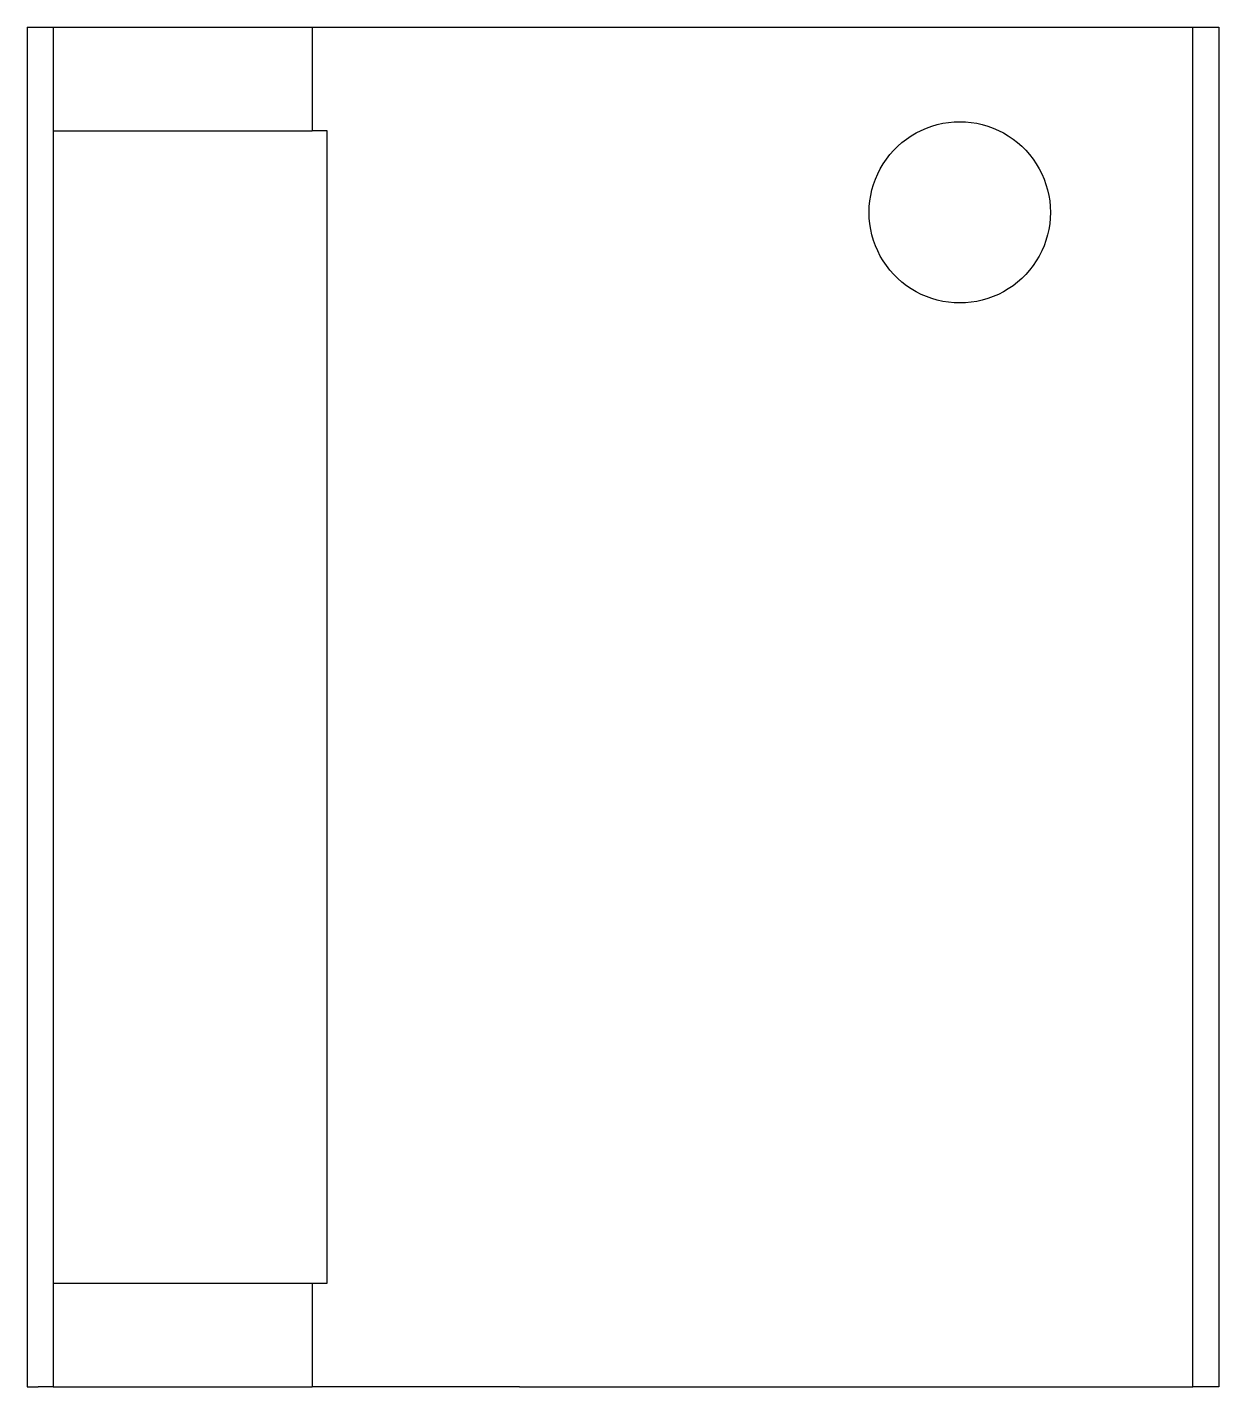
# Model space of a CAD drawing. Header units: metres. Extents: x -46 to 0, y 0 to 52.5.
import ezdxf

# ---------------------------------------------------------------- set-up
doc = ezdxf.new("R2010")
doc.units = ezdxf.units.M

msp = doc.modelspace()

# ---------------------------------------------------------------- linework, layer by layer
for points in [[(-46, 52.5), (-46, 51.45), (-46, 50.4), (-46, 49.35), (-46, 48.3), (-46, 47.25), (-46, 46.2), (-46, 45.15), (-46, 44.1), (-46, 43.05), (-46, 42), (-46, 40.95), (-46, 39.9), (-46, 38.85), (-46, 37.8), (-46, 36.75), (-46, 35.7), (-46, 34.65), (-46, 33.6), (-46, 32.55), (-46, 31.5), (-46, 30.45), (-46, 29.4), (-46, 28.35), (-46, 27.3), (-46, 26.25), (-46, 25.2), (-46, 24.15), (-46, 23.1), (-46, 22.05), (-46, 21), (-46, 19.95), (-46, 18.9), (-46, 17.85), (-46, 16.8), (-46, 15.75), (-46, 14.7), (-46, 13.65), (-46, 12.6), (-46, 11.55), (-46, 10.5), (-46, 9.45), (-46, 8.4), (-46, 7.35), (-46, 6.3), (-46, 5.25), (-46, 4.2), (-46, 3.15), (-46, 2.1), (-46, 1.05), (-46, 0)], [(-46, 52.5), (-45.999, 52.5), (-45.999, 52.5), (-45.998, 52.5), (-45.997, 52.5), (-45.995, 52.5), (-45.993, 52.5), (-45.991, 52.5), (-45.988, 52.5), (-45.985, 52.5), (-45.982, 52.5), (-45.979, 52.5), (-45.975, 52.5), (-45.97, 52.5), (-45.966, 52.5), (-45.961, 52.5), (-45.955, 52.5), (-45.95, 52.5), (-45.944, 52.5), (-45.937, 52.5), (-45.93, 52.5), (-45.923, 52.5), (-45.916, 52.5), (-45.908, 52.5), (-45.9, 52.5), (-45.892, 52.5), (-45.883, 52.5), (-45.873, 52.5), (-45.864, 52.5), (-45.854, 52.5), (-45.844, 52.5), (-45.834, 52.5), (-45.823, 52.5), (-45.812, 52.5), (-45.8, 52.5), (-45.788, 52.5), (-45.776, 52.5), (-45.764, 52.5), (-45.751, 52.5), (-45.738, 52.5), (-45.724, 52.5), (-45.71, 52.5), (-45.696, 52.5), (-45.682, 52.5), (-45.667, 52.5), (-45.652, 52.5), (-45.636, 52.5), (-45.621, 52.5), (-45.604, 52.5), (-45.588, 52.5), (-45.571, 52.5)], [(-45.571, 52.5), (-45.55, 52.5), (-45.528, 52.5), (-45.506, 52.5), (-45.485, 52.5), (-45.465, 52.5), (-45.444, 52.5), (-45.424, 52.5), (-45.405, 52.5), (-45.386, 52.5), (-45.368, 52.5), (-45.35, 52.5), (-45.332, 52.5), (-45.315, 52.5), (-45.298, 52.5), (-45.282, 52.5), (-45.267, 52.5), (-45.251, 52.5), (-45.236, 52.5), (-45.222, 52.5), (-45.208, 52.5), (-45.194, 52.5), (-45.181, 52.5), (-45.169, 52.5), (-45.156, 52.5), (-45.144, 52.5), (-45.133, 52.5), (-45.123, 52.5), (-45.112, 52.5), (-45.102, 52.5), (-45.093, 52.5), (-45.084, 52.5), (-45.075, 52.5), (-45.067, 52.5), (-45.06, 52.5), (-45.052, 52.5), (-45.046, 52.5), (-45.04, 52.5), (-45.034, 52.5), (-45.028, 52.5), (-45.024, 52.5), (-45.019, 52.5), (-45.015, 52.5), (-45.011, 52.5), (-45.009, 52.5), (-45.006, 52.5), (-45.004, 52.5), (-45.002, 52.5), (-45.002, 52.5), (-45.001, 52.5), (-45, 52.5)], [(-45, 52.5), (-45, 52.42), (-45, 52.34), (-45, 52.26), (-45, 52.18), (-45, 52.1), (-45, 52.02), (-45, 51.94), (-45, 51.86), (-45, 51.78), (-45, 51.7), (-45, 51.62), (-45, 51.54), (-45, 51.46), (-45, 51.38), (-45, 51.3), (-45, 51.22), (-45, 51.14), (-45, 51.06), (-45, 50.98), (-45, 50.9), (-45, 50.82), (-45, 50.74), (-45, 50.66), (-45, 50.58), (-45, 50.5), (-45, 50.42), (-45, 50.34), (-45, 50.26), (-45, 50.18), (-45, 50.1), (-45, 50.02), (-45, 49.94), (-45, 49.86), (-45, 49.78), (-45, 49.7), (-45, 49.62), (-45, 49.54), (-45, 49.46), (-45, 49.38), (-45, 49.3), (-45, 49.22), (-45, 49.14), (-45, 49.06), (-45, 48.98), (-45, 48.9), (-45, 48.82), (-45, 48.74), (-45, 48.66), (-45, 48.58), (-45, 48.5)], [(-45, 52.5), (-44.965, 52.5), (-44.93, 52.5), (-44.895, 52.5), (-44.83, 52.5), (-44.727, 52.5), (-44.623, 52.5), (-44.52, 52.5), (-44.362, 52.5), (-44.195, 52.5), (-44.028, 52.5), (-43.846, 52.5), (-43.624, 52.5), (-43.402, 52.5), (-43.181, 52.5), (-42.928, 52.5), (-42.662, 52.5), (-42.397, 52.5), (-42.127, 52.5), (-41.831, 52.5), (-41.535, 52.5), (-41.239, 52.5), (-40.935, 52.5), (-40.623, 52.5), (-40.312, 52.5), (-40, 52.5), (-39.688, 52.5), (-39.377, 52.5), (-39.065, 52.5), (-38.761, 52.5), (-38.465, 52.5), (-38.169, 52.5), (-37.873, 52.5), (-37.603, 52.5), (-37.338, 52.5), (-37.072, 52.5), (-36.819, 52.5), (-36.598, 52.5), (-36.376, 52.5), (-36.154, 52.5), (-35.972, 52.5), (-35.805, 52.5), (-35.638, 52.5), (-35.48, 52.5), (-35.377, 52.5), (-35.273, 52.5), (-35.17, 52.5), (-35.105, 52.5), (-35.07, 52.5), (-35.035, 52.5), (-35, 52.5)], [(-35, 52.5), (-35, 52.42), (-35, 52.34), (-35, 52.26), (-35, 52.18), (-35, 52.1), (-35, 52.02), (-35, 51.94), (-35, 51.86), (-35, 51.78), (-35, 51.7), (-35, 51.62), (-35, 51.54), (-35, 51.46), (-35, 51.38), (-35, 51.3), (-35, 51.22), (-35, 51.14), (-35, 51.06), (-35, 50.98), (-35, 50.9), (-35, 50.82), (-35, 50.74), (-35, 50.66), (-35, 50.58), (-35, 50.5), (-35, 50.42), (-35, 50.34), (-35, 50.26), (-35, 50.18), (-35, 50.1), (-35, 50.02), (-35, 49.94), (-35, 49.86), (-35, 49.78), (-35, 49.7), (-35, 49.62), (-35, 49.54), (-35, 49.46), (-35, 49.38), (-35, 49.3), (-35, 49.22), (-35, 49.14), (-35, 49.06), (-35, 48.98), (-35, 48.9), (-35, 48.82), (-35, 48.74), (-35, 48.66), (-35, 48.58), (-35, 48.5)], [(-35, 52.5), (-34.986, 52.5), (-34.972, 52.5), (-34.958, 52.5), (-34.932, 52.5), (-34.89, 52.5), (-34.848, 52.5), (-34.805, 52.5), (-34.74, 52.5), (-34.67, 52.5), (-34.601, 52.5), (-34.524, 52.5), (-34.427, 52.5), (-34.331, 52.5), (-34.235, 52.5), (-34.121, 52.5), (-33.999, 52.5), (-33.878, 52.5), (-33.753, 52.5), (-33.608, 52.5), (-33.462, 52.5), (-33.317, 52.5), (-33.159, 52.5), (-32.992, 52.5), (-32.824, 52.5), (-32.657, 52.5), (-32.47, 52.5), (-32.282, 52.5), (-32.095, 52.5), (-31.9, 52.5), (-31.695, 52.5), (-31.49, 52.5), (-31.286, 52.5), (-31.068, 52.5), (-30.848, 52.5), (-30.628, 52.5), (-30.405, 52.5), (-30.173, 52.5), (-29.941, 52.5), (-29.709, 52.5), (-29.47, 52.5), (-29.228, 52.5), (-28.987, 52.5), (-28.745, 52.5), (-28.497, 52.5), (-28.249, 52.5), (-28.002, 52.5), (-27.752, 52.5), (-27.502, 52.5), (-27.251, 52.5), (-27, 52.5)], [(-27, 52.5), (-26.48, 52.5), (-25.96, 52.5), (-25.44, 52.5), (-24.92, 52.5), (-24.4, 52.5), (-23.88, 52.5), (-23.36, 52.5), (-22.84, 52.5), (-22.32, 52.5), (-21.8, 52.5), (-21.28, 52.5), (-20.76, 52.5), (-20.24, 52.5), (-19.72, 52.5), (-19.2, 52.5), (-18.68, 52.5), (-18.16, 52.5), (-17.64, 52.5), (-17.12, 52.5), (-16.6, 52.5), (-16.08, 52.5), (-15.56, 52.5), (-15.04, 52.5), (-14.52, 52.5), (-14, 52.5), (-13.48, 52.5), (-12.96, 52.5), (-12.44, 52.5), (-11.92, 52.5), (-11.4, 52.5), (-10.88, 52.5), (-10.36, 52.5), (-9.84, 52.5), (-9.32, 52.5), (-8.8, 52.5), (-8.28, 52.5), (-7.76, 52.5), (-7.24, 52.5), (-6.72, 52.5), (-6.2, 52.5), (-5.68, 52.5), (-5.16, 52.5), (-4.64, 52.5), (-4.12, 52.5), (-3.6, 52.5), (-3.08, 52.5), (-2.56, 52.5), (-2.04, 52.5), (-1.52, 52.5), (-1, 52.5)], [(-1, 0), (-1, 1.05), (-1, 2.1), (-1, 3.15), (-1, 4.2), (-1, 5.25), (-1, 6.3), (-1, 7.35), (-1, 8.4), (-1, 9.45), (-1, 10.5), (-1, 11.55), (-1, 12.6), (-1, 13.65), (-1, 14.7), (-1, 15.75), (-1, 16.8), (-1, 17.85), (-1, 18.9), (-1, 19.95), (-1, 21), (-1, 22.05), (-1, 23.1), (-1, 24.15), (-1, 25.2), (-1, 26.25), (-1, 27.3), (-1, 28.35), (-1, 29.4), (-1, 30.45), (-1, 31.5), (-1, 32.55), (-1, 33.6), (-1, 34.65), (-1, 35.7), (-1, 36.75), (-1, 37.8), (-1, 38.85), (-1, 39.9), (-1, 40.95), (-1, 42), (-1, 43.05), (-1, 44.1), (-1, 45.15), (-1, 46.2), (-1, 47.25), (-1, 48.3), (-1, 49.35), (-1, 50.4), (-1, 51.45), (-1, 52.5)], [(-1, 52.5), (-0.98, 52.5), (-0.96, 52.5), (-0.94, 52.5), (-0.92, 52.5), (-0.9, 52.5), (-0.88, 52.5), (-0.86, 52.5), (-0.84, 52.5), (-0.82, 52.5), (-0.8, 52.5), (-0.78, 52.5), (-0.76, 52.5), (-0.74, 52.5), (-0.72, 52.5), (-0.7, 52.5), (-0.68, 52.5), (-0.66, 52.5), (-0.64, 52.5), (-0.62, 52.5), (-0.6, 52.5), (-0.58, 52.5), (-0.56, 52.5), (-0.54, 52.5), (-0.52, 52.5), (-0.5, 52.5), (-0.48, 52.5), (-0.46, 52.5), (-0.44, 52.5), (-0.42, 52.5), (-0.4, 52.5), (-0.38, 52.5), (-0.36, 52.5), (-0.34, 52.5), (-0.32, 52.5), (-0.3, 52.5), (-0.28, 52.5), (-0.26, 52.5), (-0.24, 52.5), (-0.22, 52.5), (-0.2, 52.5), (-0.18, 52.5), (-0.16, 52.5), (-0.14, 52.5), (-0.12, 52.5), (-0.1, 52.5), (-0.08, 52.5), (-0.06, 52.5), (-0.04, 52.5), (-0.02, 52.5), (0, 52.5)], [(0, 52.5), (0, 51.45), (0, 50.4), (0, 49.35), (0, 48.3), (0, 47.25), (0, 46.2), (0, 45.15), (0, 44.1), (0, 43.05), (0, 42), (0, 40.95), (0, 39.9), (0, 38.85), (0, 37.8), (0, 36.75), (0, 35.7), (0, 34.65), (0, 33.6), (0, 32.55), (0, 31.5), (0, 30.45), (0, 29.4), (0, 28.35), (0, 27.3), (0, 26.25), (0, 25.2), (0, 24.15), (0, 23.1), (0, 22.05), (0, 21), (0, 19.95), (0, 18.9), (0, 17.85), (0, 16.8), (0, 15.75), (0, 14.7), (0, 13.65), (0, 12.6), (0, 11.55), (0, 10.5), (0, 9.45), (0, 8.4), (0, 7.35), (0, 6.3), (0, 5.25), (0, 4.2), (0, 3.15), (0, 2.1), (0, 1.05), (0, 0)], [(-13.5, 45.35), (-13.493, 45.57), (-13.472, 45.789), (-13.438, 46.006), (-13.39, 46.22), (-13.329, 46.432), (-13.254, 46.638), (-13.167, 46.84), (-13.067, 47.036), (-12.955, 47.225), (-12.832, 47.407), (-12.697, 47.581), (-12.551, 47.746), (-12.396, 47.901), (-12.231, 48.047), (-12.057, 48.182), (-11.875, 48.305), (-11.686, 48.417), (-11.49, 48.517), (-11.288, 48.604), (-11.082, 48.679), (-10.87, 48.74), (-10.656, 48.788), (-10.439, 48.822), (-10.22, 48.843), (-10, 48.85), (-9.78, 48.843), (-9.561, 48.822), (-9.344, 48.788), (-9.13, 48.74), (-8.918, 48.679), (-8.712, 48.604), (-8.51, 48.517), (-8.314, 48.417), (-8.125, 48.305), (-7.943, 48.182), (-7.769, 48.047), (-7.604, 47.901), (-7.449, 47.746), (-7.303, 47.581), (-7.168, 47.407), (-7.045, 47.225), (-6.933, 47.036), (-6.833, 46.84), (-6.746, 46.638), (-6.671, 46.432), (-6.61, 46.22), (-6.562, 46.006), (-6.528, 45.789), (-6.507, 45.57), (-6.5, 45.35)], [(-45, 48.5), (-45, 47.61), (-45, 46.72), (-45, 45.83), (-45, 44.94), (-45, 44.05), (-45, 43.16), (-45, 42.27), (-45, 41.38), (-45, 40.49), (-45, 39.6), (-45, 38.71), (-45, 37.82), (-45, 36.93), (-45, 36.04), (-45, 35.15), (-45, 34.26), (-45, 33.37), (-45, 32.48), (-45, 31.59), (-45, 30.7), (-45, 29.81), (-45, 28.92), (-45, 28.03), (-45, 27.14), (-45, 26.25), (-45, 25.36), (-45, 24.47), (-45, 23.58), (-45, 22.69), (-45, 21.8), (-45, 20.91), (-45, 20.02), (-45, 19.13), (-45, 18.24), (-45, 17.35), (-45, 16.46), (-45, 15.57), (-45, 14.68), (-45, 13.79), (-45, 12.9), (-45, 12.01), (-45, 11.12), (-45, 10.23), (-45, 9.34), (-45, 8.45), (-45, 7.56), (-45, 6.67), (-45, 5.78), (-45, 4.89), (-45, 4)], [(-45, 48.5), (-44.965, 48.5), (-44.93, 48.5), (-44.895, 48.5), (-44.83, 48.5), (-44.727, 48.5), (-44.623, 48.5), (-44.52, 48.5), (-44.362, 48.5), (-44.195, 48.5), (-44.028, 48.5), (-43.846, 48.5), (-43.624, 48.5), (-43.402, 48.5), (-43.181, 48.5), (-42.928, 48.5), (-42.662, 48.5), (-42.397, 48.5), (-42.127, 48.5), (-41.831, 48.5), (-41.535, 48.5), (-41.239, 48.5), (-40.935, 48.5), (-40.623, 48.5), (-40.312, 48.5), (-40, 48.5), (-39.688, 48.5), (-39.377, 48.5), (-39.065, 48.5), (-38.761, 48.5), (-38.465, 48.5), (-38.169, 48.5), (-37.873, 48.5), (-37.603, 48.5), (-37.338, 48.5), (-37.072, 48.5), (-36.819, 48.5), (-36.598, 48.5), (-36.376, 48.5), (-36.154, 48.5), (-35.972, 48.5), (-35.805, 48.5), (-35.638, 48.5), (-35.48, 48.5), (-35.377, 48.5), (-35.273, 48.5), (-35.17, 48.5), (-35.105, 48.5), (-35.07, 48.5), (-35.035, 48.5), (-35, 48.5)], [(-34.416, 48.5), (-34.438, 48.5), (-34.461, 48.5), (-34.483, 48.5), (-34.505, 48.5), (-34.525, 48.5), (-34.546, 48.5), (-34.567, 48.5), (-34.586, 48.5), (-34.605, 48.5), (-34.624, 48.5), (-34.643, 48.5), (-34.66, 48.5), (-34.678, 48.5), (-34.695, 48.5), (-34.712, 48.5), (-34.728, 48.5), (-34.743, 48.5), (-34.759, 48.5), (-34.773, 48.5), (-34.787, 48.5), (-34.802, 48.5), (-34.815, 48.5), (-34.828, 48.5), (-34.84, 48.5), (-34.853, 48.5), (-34.864, 48.5), (-34.875, 48.5), (-34.885, 48.5), (-34.896, 48.5), (-34.905, 48.5), (-34.914, 48.5), (-34.923, 48.5), (-34.931, 48.5), (-34.939, 48.5), (-34.946, 48.5), (-34.953, 48.5), (-34.959, 48.5), (-34.965, 48.5), (-34.971, 48.5), (-34.976, 48.5), (-34.98, 48.5), (-34.984, 48.5), (-34.988, 48.5), (-34.991, 48.5), (-34.993, 48.5), (-34.996, 48.5), (-34.997, 48.5), (-34.998, 48.5), (-34.999, 48.5), (-35, 48.5)], [(-34.416, 4), (-34.416, 4.89), (-34.416, 5.78), (-34.416, 6.67), (-34.416, 7.56), (-34.416, 8.45), (-34.416, 9.34), (-34.416, 10.23), (-34.416, 11.12), (-34.416, 12.01), (-34.416, 12.9), (-34.416, 13.79), (-34.416, 14.68), (-34.416, 15.57), (-34.416, 16.46), (-34.416, 17.35), (-34.416, 18.24), (-34.416, 19.13), (-34.416, 20.02), (-34.416, 20.91), (-34.416, 21.8), (-34.416, 22.69), (-34.416, 23.58), (-34.416, 24.47), (-34.416, 25.36), (-34.416, 26.25), (-34.416, 27.14), (-34.416, 28.03), (-34.416, 28.92), (-34.416, 29.81), (-34.416, 30.7), (-34.416, 31.59), (-34.416, 32.48), (-34.416, 33.37), (-34.416, 34.26), (-34.416, 35.15), (-34.416, 36.04), (-34.416, 36.93), (-34.416, 37.82), (-34.416, 38.71), (-34.416, 39.6), (-34.416, 40.49), (-34.416, 41.38), (-34.416, 42.27), (-34.416, 43.16), (-34.416, 44.05), (-34.416, 44.94), (-34.416, 45.83), (-34.416, 46.72), (-34.416, 47.61), (-34.416, 48.5)], [(-6.5, 45.35), (-6.507, 45.13), (-6.528, 44.911), (-6.562, 44.694), (-6.61, 44.48), (-6.671, 44.268), (-6.746, 44.062), (-6.833, 43.86), (-6.933, 43.664), (-7.045, 43.475), (-7.168, 43.293), (-7.303, 43.119), (-7.449, 42.954), (-7.604, 42.799), (-7.769, 42.653), (-7.943, 42.518), (-8.125, 42.395), (-8.314, 42.283), (-8.51, 42.183), (-8.712, 42.096), (-8.918, 42.021), (-9.13, 41.96), (-9.344, 41.912), (-9.561, 41.878), (-9.78, 41.857), (-10, 41.85), (-10.22, 41.857), (-10.439, 41.878), (-10.656, 41.912), (-10.87, 41.96), (-11.082, 42.021), (-11.288, 42.096), (-11.49, 42.183), (-11.686, 42.283), (-11.875, 42.395), (-12.057, 42.518), (-12.231, 42.653), (-12.396, 42.799), (-12.551, 42.954), (-12.697, 43.119), (-12.832, 43.293), (-12.955, 43.475), (-13.067, 43.664), (-13.167, 43.86), (-13.254, 44.062), (-13.329, 44.268), (-13.39, 44.48), (-13.438, 44.694), (-13.472, 44.911), (-13.493, 45.13), (-13.5, 45.35)], [(-45, 4), (-45, 3.92), (-45, 3.84), (-45, 3.76), (-45, 3.68), (-45, 3.6), (-45, 3.52), (-45, 3.44), (-45, 3.36), (-45, 3.28), (-45, 3.2), (-45, 3.12), (-45, 3.04), (-45, 2.96), (-45, 2.88), (-45, 2.8), (-45, 2.72), (-45, 2.64), (-45, 2.56), (-45, 2.48), (-45, 2.4), (-45, 2.32), (-45, 2.24), (-45, 2.16), (-45, 2.08), (-45, 2), (-45, 1.92), (-45, 1.84), (-45, 1.76), (-45, 1.68), (-45, 1.6), (-45, 1.52), (-45, 1.44), (-45, 1.36), (-45, 1.28), (-45, 1.2), (-45, 1.12), (-45, 1.04), (-45, 0.96), (-45, 0.88), (-45, 0.8), (-45, 0.72), (-45, 0.64), (-45, 0.56), (-45, 0.48), (-45, 0.4), (-45, 0.32), (-45, 0.24), (-45, 0.16), (-45, 0.08), (-45, 0)], [(-45, 4), (-44.965, 4), (-44.93, 4), (-44.895, 4), (-44.83, 4), (-44.727, 4), (-44.623, 4), (-44.52, 4), (-44.362, 4), (-44.195, 4), (-44.028, 4), (-43.846, 4), (-43.624, 4), (-43.402, 4), (-43.181, 4), (-42.928, 4), (-42.662, 4), (-42.397, 4), (-42.127, 4), (-41.831, 4), (-41.535, 4), (-41.239, 4), (-40.935, 4), (-40.623, 4), (-40.312, 4), (-40, 4), (-39.688, 4), (-39.377, 4), (-39.065, 4), (-38.761, 4), (-38.465, 4), (-38.169, 4), (-37.873, 4), (-37.603, 4), (-37.338, 4), (-37.072, 4), (-36.819, 4), (-36.598, 4), (-36.376, 4), (-36.154, 4), (-35.972, 4), (-35.805, 4), (-35.638, 4), (-35.48, 4), (-35.377, 4), (-35.273, 4), (-35.17, 4), (-35.105, 4), (-35.07, 4), (-35.035, 4), (-35, 4)], [(-35, 4), (-35, 3.92), (-35, 3.84), (-35, 3.76), (-35, 3.68), (-35, 3.6), (-35, 3.52), (-35, 3.44), (-35, 3.36), (-35, 3.28), (-35, 3.2), (-35, 3.12), (-35, 3.04), (-35, 2.96), (-35, 2.88), (-35, 2.8), (-35, 2.72), (-35, 2.64), (-35, 2.56), (-35, 2.48), (-35, 2.4), (-35, 2.32), (-35, 2.24), (-35, 2.16), (-35, 2.08), (-35, 2), (-35, 1.92), (-35, 1.84), (-35, 1.76), (-35, 1.68), (-35, 1.6), (-35, 1.52), (-35, 1.44), (-35, 1.36), (-35, 1.28), (-35, 1.2), (-35, 1.12), (-35, 1.04), (-35, 0.96), (-35, 0.88), (-35, 0.8), (-35, 0.72), (-35, 0.64), (-35, 0.56), (-35, 0.48), (-35, 0.4), (-35, 0.32), (-35, 0.24), (-35, 0.16), (-35, 0.08), (-35, 0)], [(-35, 4), (-34.999, 4), (-34.998, 4), (-34.997, 4), (-34.996, 4), (-34.993, 4), (-34.991, 4), (-34.988, 4), (-34.984, 4), (-34.98, 4), (-34.976, 4), (-34.971, 4), (-34.965, 4), (-34.959, 4), (-34.953, 4), (-34.946, 4), (-34.939, 4), (-34.931, 4), (-34.923, 4), (-34.914, 4), (-34.905, 4), (-34.896, 4), (-34.885, 4), (-34.875, 4), (-34.864, 4), (-34.853, 4), (-34.84, 4), (-34.828, 4), (-34.815, 4), (-34.802, 4), (-34.787, 4), (-34.773, 4), (-34.759, 4), (-34.743, 4), (-34.728, 4), (-34.712, 4), (-34.695, 4), (-34.678, 4), (-34.66, 4), (-34.643, 4), (-34.624, 4), (-34.605, 4), (-34.586, 4), (-34.567, 4), (-34.546, 4), (-34.525, 4), (-34.505, 4), (-34.483, 4), (-34.461, 4), (-34.438, 4), (-34.416, 4)], [(-46, 0), (-45.999, 0), (-45.999, 0), (-45.998, 0), (-45.997, 0), (-45.995, 0), (-45.993, 0), (-45.991, 0), (-45.988, 0), (-45.985, 0), (-45.982, 0), (-45.979, 0), (-45.975, 0), (-45.97, 0), (-45.966, 0), (-45.961, 0), (-45.955, 0), (-45.95, 0), (-45.944, 0), (-45.937, 0), (-45.93, 0), (-45.923, 0), (-45.916, 0), (-45.908, 0), (-45.9, 0), (-45.892, 0), (-45.883, 0), (-45.873, 0), (-45.864, 0), (-45.854, 0), (-45.844, 0), (-45.834, 0), (-45.823, 0), (-45.812, 0), (-45.8, 0), (-45.788, 0), (-45.776, 0), (-45.764, 0), (-45.751, 0), (-45.738, 0), (-45.724, 0), (-45.71, 0), (-45.696, 0), (-45.682, 0), (-45.667, 0), (-45.652, 0), (-45.636, 0), (-45.621, 0), (-45.604, 0), (-45.588, 0), (-45.571, 0)], [(-45, 0), (-45.001, 0), (-45.002, 0), (-45.002, 0), (-45.004, 0), (-45.006, 0), (-45.009, 0), (-45.011, 0), (-45.015, 0), (-45.019, 0), (-45.024, 0), (-45.028, 0), (-45.034, 0), (-45.04, 0), (-45.046, 0), (-45.052, 0), (-45.06, 0), (-45.067, 0), (-45.075, 0), (-45.084, 0), (-45.093, 0), (-45.102, 0), (-45.112, 0), (-45.123, 0), (-45.133, 0), (-45.144, 0), (-45.156, 0), (-45.169, 0), (-45.181, 0), (-45.194, 0), (-45.208, 0), (-45.222, 0), (-45.236, 0), (-45.251, 0), (-45.267, 0), (-45.282, 0), (-45.298, 0), (-45.315, 0), (-45.332, 0), (-45.35, 0), (-45.368, 0), (-45.386, 0), (-45.405, 0), (-45.424, 0), (-45.444, 0), (-45.465, 0), (-45.485, 0), (-45.506, 0), (-45.528, 0), (-45.55, 0), (-45.571, 0)], [(-45, 0), (-44.965, 0), (-44.93, 0), (-44.895, 0), (-44.83, 0), (-44.727, 0), (-44.623, 0), (-44.52, 0), (-44.362, 0), (-44.195, 0), (-44.028, 0), (-43.846, 0), (-43.624, 0), (-43.402, 0), (-43.181, 0), (-42.928, 0), (-42.662, 0), (-42.397, 0), (-42.127, 0), (-41.831, 0), (-41.535, 0), (-41.239, 0), (-40.935, 0), (-40.623, 0), (-40.312, 0), (-40, 0), (-39.688, 0), (-39.377, 0), (-39.065, 0), (-38.761, 0), (-38.465, 0), (-38.169, 0), (-37.873, 0), (-37.603, 0), (-37.338, 0), (-37.072, 0), (-36.819, 0), (-36.598, 0), (-36.376, 0), (-36.154, 0), (-35.972, 0), (-35.805, 0), (-35.638, 0), (-35.48, 0), (-35.377, 0), (-35.273, 0), (-35.17, 0), (-35.105, 0), (-35.07, 0), (-35.035, 0), (-35, 0)], [(-27, 0), (-27.251, 0), (-27.502, 0), (-27.752, 0), (-28.002, 0), (-28.249, 0), (-28.497, 0), (-28.745, 0), (-28.987, 0), (-29.228, 0), (-29.47, 0), (-29.709, 0), (-29.941, 0), (-30.173, 0), (-30.405, 0), (-30.628, 0), (-30.848, 0), (-31.068, 0), (-31.286, 0), (-31.49, 0), (-31.695, 0), (-31.9, 0), (-32.095, 0), (-32.282, 0), (-32.47, 0), (-32.657, 0), (-32.824, 0), (-32.992, 0), (-33.159, 0), (-33.317, 0), (-33.462, 0), (-33.608, 0), (-33.753, 0), (-33.878, 0), (-33.999, 0), (-34.121, 0), (-34.235, 0), (-34.331, 0), (-34.427, 0), (-34.524, 0), (-34.601, 0), (-34.67, 0), (-34.74, 0), (-34.805, 0), (-34.848, 0), (-34.89, 0), (-34.932, 0), (-34.958, 0), (-34.972, 0), (-34.986, 0), (-35, 0)], [(-27, 0), (-26.48, 0), (-25.96, 0), (-25.44, 0), (-24.92, 0), (-24.4, 0), (-23.88, 0), (-23.36, 0), (-22.84, 0), (-22.32, 0), (-21.8, 0), (-21.28, 0), (-20.76, 0), (-20.24, 0), (-19.72, 0), (-19.2, 0), (-18.68, 0), (-18.16, 0), (-17.64, 0), (-17.12, 0), (-16.6, 0), (-16.08, 0), (-15.56, 0), (-15.04, 0), (-14.52, 0), (-14, 0), (-13.48, 0), (-12.96, 0), (-12.44, 0), (-11.92, 0), (-11.4, 0), (-10.88, 0), (-10.36, 0), (-9.84, 0), (-9.32, 0), (-8.8, 0), (-8.28, 0), (-7.76, 0), (-7.24, 0), (-6.72, 0), (-6.2, 0), (-5.68, 0), (-5.16, 0), (-4.64, 0), (-4.12, 0), (-3.6, 0), (-3.08, 0), (-2.56, 0), (-2.04, 0), (-1.52, 0), (-1, 0)], [(0, 0), (-0.02, 0), (-0.04, 0), (-0.06, 0), (-0.08, 0), (-0.1, 0), (-0.12, 0), (-0.14, 0), (-0.16, 0), (-0.18, 0), (-0.2, 0), (-0.22, 0), (-0.24, 0), (-0.26, 0), (-0.28, 0), (-0.3, 0), (-0.32, 0), (-0.34, 0), (-0.36, 0), (-0.38, 0), (-0.4, 0), (-0.42, 0), (-0.44, 0), (-0.46, 0), (-0.48, 0), (-0.5, 0), (-0.52, 0), (-0.54, 0), (-0.56, 0), (-0.58, 0), (-0.6, 0), (-0.62, 0), (-0.64, 0), (-0.66, 0), (-0.68, 0), (-0.7, 0), (-0.72, 0), (-0.74, 0), (-0.76, 0), (-0.78, 0), (-0.8, 0), (-0.82, 0), (-0.84, 0), (-0.86, 0), (-0.88, 0), (-0.9, 0), (-0.92, 0), (-0.94, 0), (-0.96, 0), (-0.98, 0), (-1, 0)]]:
    msp.add_lwpolyline(points)

doc.saveas('drawing.dxf')
